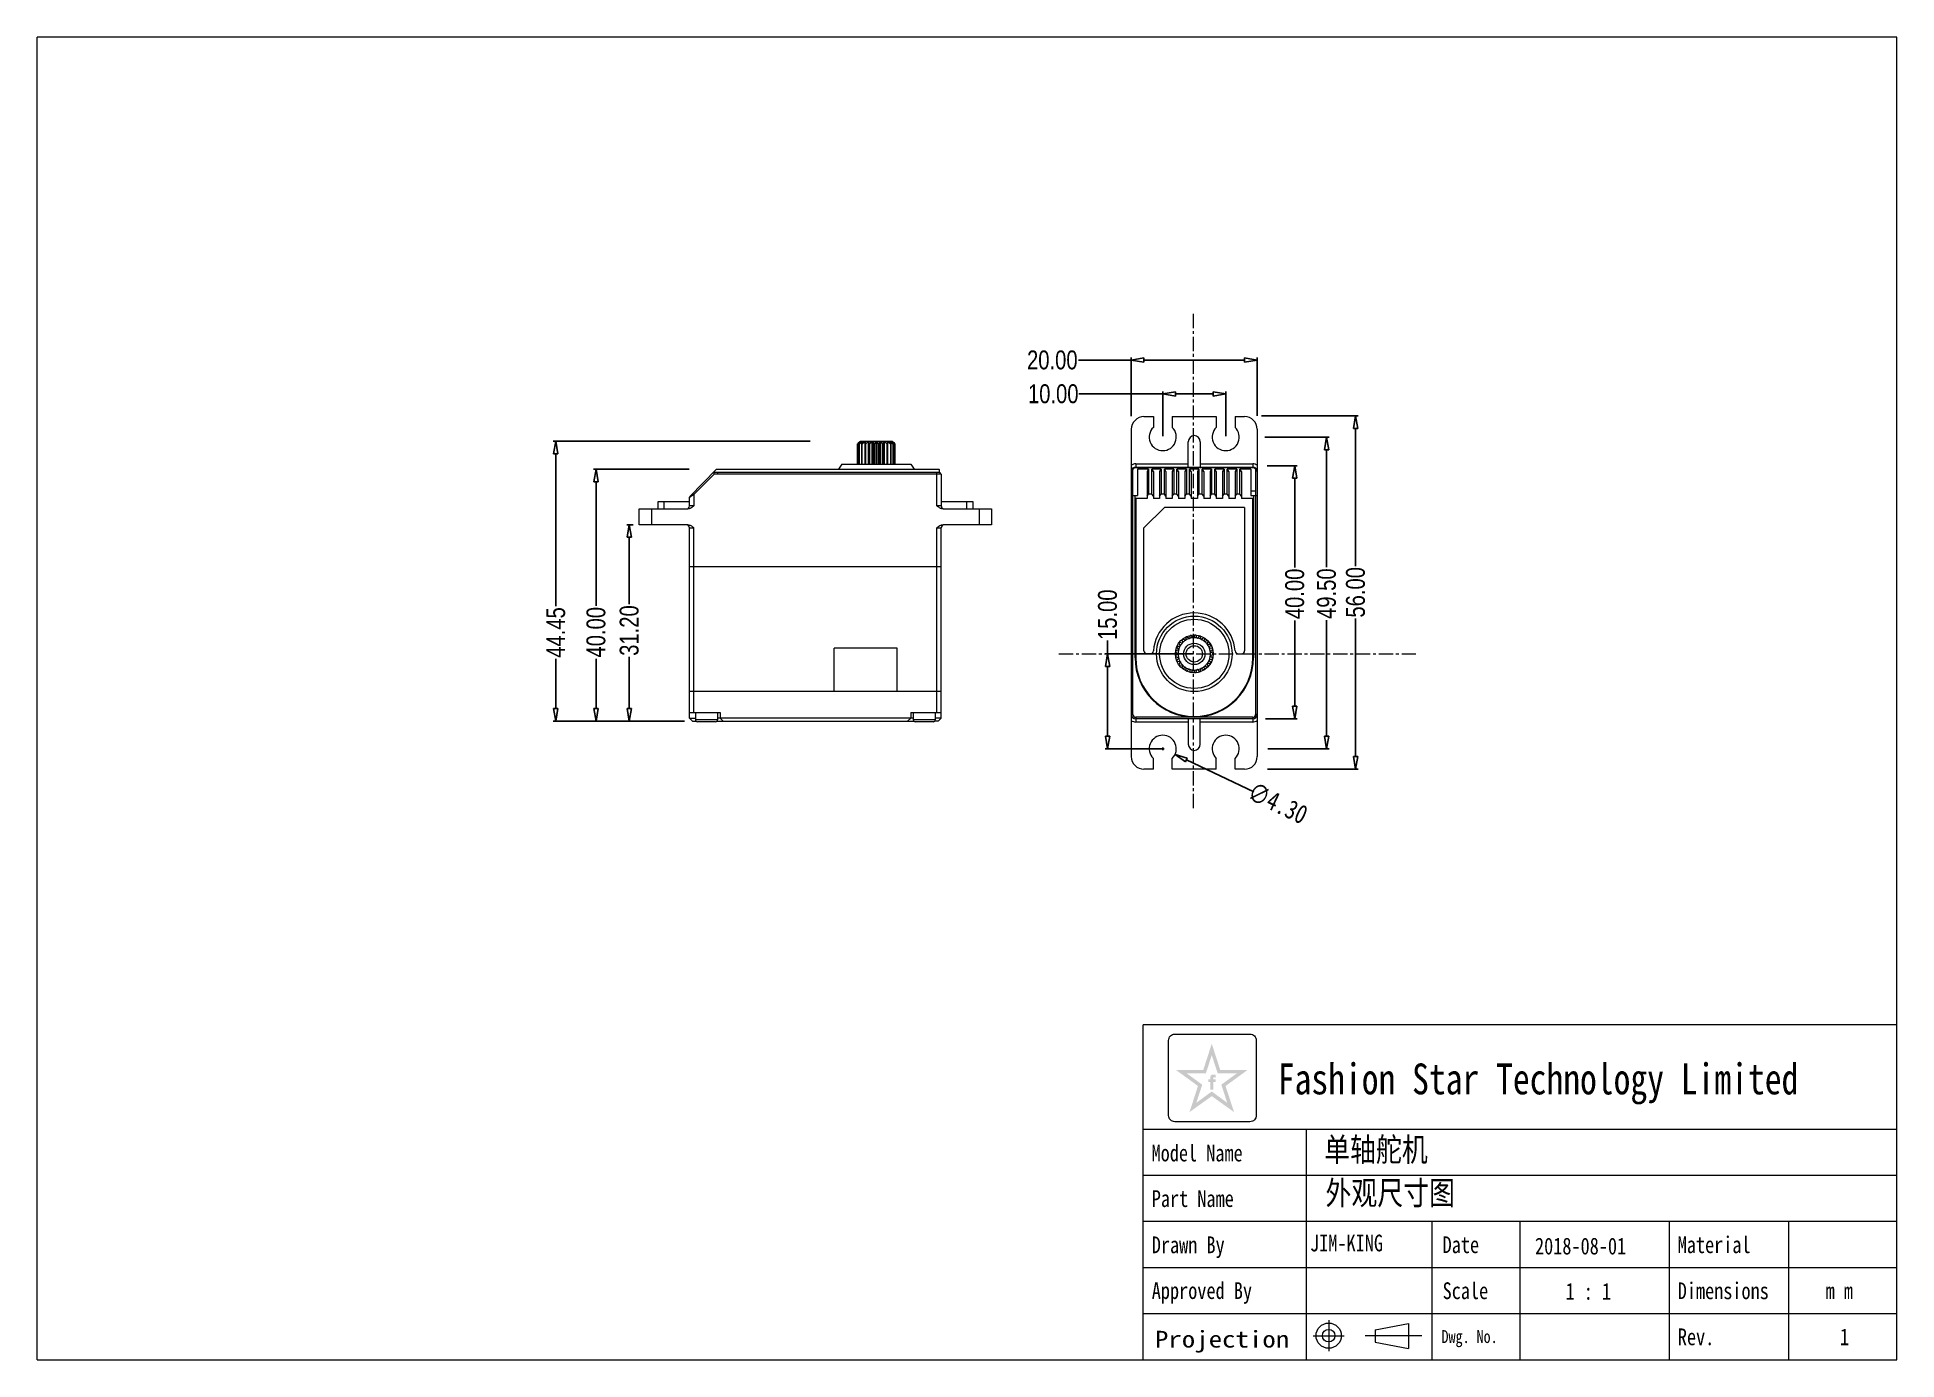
# Model space of a CAD drawing. Header units: inches. Extents: x -111 to 184, y 482 to 692.
import ezdxf
from ezdxf.enums import TextEntityAlignment as Align

# ---------------------------------------------------------------- set-up
doc = ezdxf.new("R2010")
doc.units = ezdxf.units.IN
doc.header["$LTSCALE"] = 1.21
doc.header["$MEASUREMENT"] = 0
doc.header["$PDMODE"] = 3
doc.header["$PDSIZE"] = 0.3125
doc.linetypes.add('CENTER', pattern=[0.6, 0.375, -0.075, 0.075, -0.075])
doc.layers.get('0').update_dxf_attribs({"linetype": 'CONTINUOUS'})
doc.layers.get('Defpoints').update_dxf_attribs({"linetype": 'CONTINUOUS'})
for name, color, linetype in [('02___PRT_ALL_AXES', 7, 'CONTINUOUS'), ('CK_LEVEL_1', 7, 'CONTINUOUS'), ('DIM', 211, 'CONTINUOUS'), ('TEXT', 200, 'CONTINUOUS')]:
    doc.layers.add(name, color=color, linetype=linetype)
doc.styles.get("Standard").update_dxf_attribs({"font": 'txt', "width": 0.8})
doc.dimstyles.get("Standard").update_dxf_attribs({"dimtxt": 0.15625, "dimasz": 0.1875, "dimexe": 0.18, "dimexo": 0.0625, "dimgap": 0.09, "dimtad": 0, "dimtih": 1, "dimtoh": 1, "dimzin": 4, "dimdsep": 46, "dimtxsty": 'Standard', "dimblk": 'CLOSED', "dimblk1": 'CLOSED', "dimblk2": 'CLOSED', "dimcen": 0.09, "dimadec": 0, "dimazin": 0, "dimtp": 0.01, "dimtm": 0.01, "dimtfac": 1, "dimtofl": 0, "dimtmove": 0, "dimatfit": 3, "dimldrblk": 'CLOSED', "dimfxl": 0, "dimtolj": 1, "dimtzin": 4, "dimarcsym": 0})

# ---------------------------------------------------------------- blocks, each defined once
blk = doc.blocks.new('_ClosedBlank')
at = {"color": 0, "linetype": 'ByBlock', "lineweight": -2}
for p, q in [((-1, 0.17), (0, 0)), ((-1, 0.17), (-1, -0.17)), ((0, 0), (-1, -0.17))]:
    blk.add_line(p, q, dxfattribs=at)
blk = doc.blocks.new('*D2')
at = {"color": 0, "lineweight": -2}
for p, q in [((84.31, 623.9), (89.1, 623.9)), ((88.7, 621.9), (88.7, 607.75)), ((88.7, 585.69), (88.7, 599.33)), ((84.04, 583.69), (89.1, 583.69))]:
    blk.add_line(p, q, dxfattribs=at)
at = {"layer": 'Defpoints', "color": 0}
for p in [(84.18, 623.9), (88.7, 623.9), (83.9, 583.69)]:
    blk.add_point(p, dxfattribs=at)
at = {"color": 0, "lineweight": -2, "xscale": 2, "yscale": 2, "zscale": 2}
for p, rotation in [((88.7, 623.9), 90), ((88.7, 583.69), 270)]:
    blk.add_blockref('_ClosedBlank', p, dxfattribs=dict(at, rotation=rotation))
at = {"color": 0, "lineweight": 0, "insert": (88.7, 603.54), "char_height": 3, "attachment_point": 5, "rotation": 90}
blk.add_mtext('\\A1;{\\fLiSu|b0|i0|c134|p49;40.00}', dxfattribs=at)
blk = doc.blocks.new('*D3')
at = {"color": 0, "lineweight": -2}
for p, q in [((62.74, 631.78), (62.74, 641.08)), ((82.74, 631.83), (82.74, 641.08)), ((62.74, 640.68), (54.37, 640.68)), ((80.74, 640.68), (64.74, 640.68))]:
    blk.add_line(p, q, dxfattribs=at)
at = {"layer": 'Defpoints', "color": 0}
for p in [(62.74, 640.68), (62.74, 631.64), (82.74, 631.69)]:
    blk.add_point(p, dxfattribs=at)
at = {"color": 0, "lineweight": -2, "xscale": 2, "yscale": 2, "zscale": 2, "rotation": 180}
blk.add_blockref('_ClosedBlank', (62.74, 640.68), dxfattribs=at)
at = {"color": 0, "lineweight": -2, "xscale": 2, "yscale": 2, "zscale": 2}
blk.add_blockref('_ClosedBlank', (82.74, 640.68), dxfattribs=at)
at = {"color": 0, "lineweight": 0, "insert": (50.19, 640.68), "char_height": 3, "attachment_point": 5}
blk.add_mtext('\\A1;{\\fLiSu|b0|i0|c134|p49;20.00}', dxfattribs=at)
blk = doc.blocks.new('*D4')
at = {"color": 0, "lineweight": -2}
for p, q in [((83.94, 628.44), (94.15, 628.44)), ((93.75, 626.44), (93.75, 607.79)), ((93.75, 580.94), (93.75, 599.37)), ((84.42, 578.94), (94.15, 578.94))]:
    blk.add_line(p, q, dxfattribs=at)
at = {"layer": 'Defpoints', "color": 0}
for p in [(83.81, 628.44), (84.28, 578.94), (93.75, 578.94)]:
    blk.add_point(p, dxfattribs=at)
at = {"color": 0, "lineweight": -2, "xscale": 2, "yscale": 2, "zscale": 2}
for p, rotation in [((93.75, 628.44), 90), ((93.75, 578.94), 270)]:
    blk.add_blockref('_ClosedBlank', p, dxfattribs=dict(at, rotation=rotation))
at = {"color": 0, "lineweight": 0, "insert": (93.75, 603.58), "char_height": 3, "attachment_point": 5, "rotation": 90}
blk.add_mtext('\\A1;{\\fLiSu|b0|i0|c134|p49;49.50}', dxfattribs=at)
blk = doc.blocks.new('*D5')
at = {"color": 0, "lineweight": -2}
for p, q in [((67.74, 635.31), (54.41, 635.31)), ((67.74, 628.58), (67.74, 635.71)), ((75.74, 635.31), (69.74, 635.31)), ((77.74, 628.58), (77.74, 635.71))]:
    blk.add_line(p, q, dxfattribs=at)
at = {"layer": 'Defpoints', "color": 0}
for p in [(77.74, 635.31), (67.74, 628.44), (77.74, 628.44)]:
    blk.add_point(p, dxfattribs=at)
at = {"color": 0, "lineweight": -2, "xscale": 2, "yscale": 2, "zscale": 2, "rotation": 180}
blk.add_blockref('_ClosedBlank', (67.74, 635.31), dxfattribs=at)
at = {"color": 0, "lineweight": -2, "xscale": 2, "yscale": 2, "zscale": 2}
blk.add_blockref('_ClosedBlank', (77.74, 635.31), dxfattribs=at)
at = {"color": 0, "lineweight": 0, "insert": (50.34, 635.31), "char_height": 3, "attachment_point": 5}
blk.add_mtext('\\A1;{\\fLiSu|b0|i0|c134|p49;10.00}', dxfattribs=at)
blk = doc.blocks.new('*D6')
at = {"color": 0, "lineweight": -2}
for p, q in [((-16.39, 614.53), (-17.41, 614.53)), ((-17.01, 612.53), (-17.01, 601.89)), ((-17.01, 585.33), (-17.01, 593.55)), ((-8.26, 583.33), (-17.41, 583.33))]:
    blk.add_line(p, q, dxfattribs=at)
at = {"layer": 'Defpoints', "color": 0}
for p in [(-17.01, 614.53), (-16.25, 614.53), (-8.12, 583.33)]:
    blk.add_point(p, dxfattribs=at)
at = {"color": 0, "lineweight": -2, "xscale": 2, "yscale": 2, "zscale": 2}
for p, rotation in [((-17.01, 614.53), 90), ((-17.01, 583.33), 270)]:
    blk.add_blockref('_ClosedBlank', p, dxfattribs=dict(at, rotation=rotation))
at = {"color": 0, "lineweight": 0, "insert": (-17.01, 597.72), "char_height": 3, "attachment_point": 5, "rotation": 90}
blk.add_mtext('\\A1;{\\fLiSu|b0|i0|c134|p49;31.20}', dxfattribs=at)
blk = doc.blocks.new('*D7')
at = {"color": 0, "lineweight": -2}
for p, q in [((-7.51, 623.33), (-22.68, 623.33)), ((-22.29, 621.33), (-22.29, 601.66)), ((-22.29, 585.33), (-22.29, 593.24)), ((-8.26, 583.33), (-22.68, 583.33))]:
    blk.add_line(p, q, dxfattribs=at)
at = {"layer": 'Defpoints', "color": 0}
for p in [(-22.29, 623.33), (-7.37, 623.33), (-8.12, 583.33)]:
    blk.add_point(p, dxfattribs=at)
at = {"color": 0, "lineweight": -2, "xscale": 2, "yscale": 2, "zscale": 2}
for p, rotation in [((-22.29, 623.33), 90), ((-22.29, 583.33), 270)]:
    blk.add_blockref('_ClosedBlank', p, dxfattribs=dict(at, rotation=rotation))
at = {"color": 0, "lineweight": 0, "insert": (-22.29, 597.45), "char_height": 3, "attachment_point": 5, "rotation": 90}
blk.add_mtext('\\A1;{\\fLiSu|b0|i0|c134|p49;40.00}', dxfattribs=at)
blk = doc.blocks.new('*D8')
at = {"color": 0, "lineweight": -2}
for p, q in [((83.41, 631.83), (98.76, 631.83)), ((98.36, 629.83), (98.36, 607.96)), ((98.36, 577.69), (98.36, 599.62)), ((84.37, 575.69), (98.76, 575.69))]:
    blk.add_line(p, q, dxfattribs=at)
at = {"layer": 'Defpoints', "color": 0}
for p in [(83.27, 631.83), (84.24, 575.69), (98.36, 575.69)]:
    blk.add_point(p, dxfattribs=at)
at = {"color": 0, "lineweight": -2, "xscale": 2, "yscale": 2, "zscale": 2}
for p, rotation in [((98.36, 631.83), 90), ((98.36, 575.69), 270)]:
    blk.add_blockref('_ClosedBlank', p, dxfattribs=dict(at, rotation=rotation))
at = {"color": 0, "lineweight": 0, "insert": (98.36, 603.79), "char_height": 3, "attachment_point": 5, "rotation": 90}
blk.add_mtext('\\A1;{\\fLiSu|b0|i0|c134|p49;56.00}', dxfattribs=at)
blk = doc.blocks.new('*D13')
at = {"color": 0, "lineweight": -2}
for p, q in [((67.74, 578.74), (67.74, 579.14)), ((67.54, 578.94), (67.94, 578.94)), ((82.18, 572.11), (71.49, 577.17))]:
    blk.add_line(p, q, dxfattribs=at)
at = {"layer": 'Defpoints', "color": 0}
for p in [(65.8, 579.86), (69.68, 578.02)]:
    blk.add_point(p, dxfattribs=at)
at = {"color": 0, "lineweight": -2, "xscale": 2, "yscale": 2, "zscale": 2, "rotation": 154.7057460578598}
blk.add_blockref('_ClosedBlank', (69.68, 578.02), dxfattribs=at)
at = {"color": 0, "lineweight": 0, "insert": (86.01, 570.3), "char_height": 3, "attachment_point": 5, "rotation": 334.7057}
blk.add_mtext('\\A1;{\\fSimSun|b0|i0|c134|p2;∅4.30}', dxfattribs=at)
blk = doc.blocks.new('*D19')
at = {"color": 0, "lineweight": -2}
for p, q in [((11.72, 627.78), (-29.08, 627.78)), ((-28.68, 625.78), (-28.68, 601.6)), ((-28.68, 585.33), (-28.68, 593.22)), ((-10.49, 583.33), (-29.08, 583.33))]:
    blk.add_line(p, q, dxfattribs=at)
at = {"layer": 'Defpoints', "color": 0}
for p in [(-28.68, 627.78), (11.86, 627.78), (-10.35, 583.33)]:
    blk.add_point(p, dxfattribs=at)
at = {"color": 0, "lineweight": -2, "xscale": 2, "yscale": 2, "zscale": 2}
for p, rotation in [((-28.68, 627.78), 90), ((-28.68, 583.33), 270)]:
    blk.add_blockref('_ClosedBlank', p, dxfattribs=dict(at, rotation=rotation))
at = {"color": 0, "lineweight": 0, "insert": (-28.68, 597.41), "char_height": 3, "attachment_point": 5, "rotation": 90}
blk.add_mtext('\\A1;{\\fLiSu|b0|i0|c134|p49;44.45}', dxfattribs=at)
blk = doc.blocks.new('*D20')
at = {"color": 0, "lineweight": -2}
for p, q in [((72.6, 594.02), (58.58, 594.02)), ((58.97, 594.02), (58.97, 596.15)), ((58.97, 580.94), (58.97, 592.02)), ((67.6, 578.94), (58.58, 578.94))]:
    blk.add_line(p, q, dxfattribs=at)
at = {"layer": 'Defpoints', "color": 0}
for p in [(58.97, 594.02), (72.74, 594.02), (67.74, 578.94)]:
    blk.add_point(p, dxfattribs=at)
at = {"color": 0, "lineweight": -2, "xscale": 2, "yscale": 2, "zscale": 2}
for p, rotation in [((58.97, 594.02), 90), ((58.97, 578.94), 270)]:
    blk.add_blockref('_ClosedBlank', p, dxfattribs=dict(at, rotation=rotation))
at = {"color": 0, "lineweight": 0, "insert": (58.97, 600.23), "char_height": 3, "attachment_point": 5, "rotation": 90}
blk.add_mtext('\\A1;{\\fLiSu|b0|i0|c134|p49;15.00}', dxfattribs=at)

msp = doc.modelspace()

# ---------------------------------------------------------------- hatches: boundary and pattern name
at = {"lineweight": 5}
h = msp.add_hatch(color=50, dxfattribs=at)
edge = h.paths.add_edge_path(flags=0)
edge.add_line((75.745, 526.017), (76.141, 526.017))
edge.add_line((76.141, 526.017), (76.141, 526.444))
edge.add_line((76.141, 526.444), (75.749, 526.444))
edge.add_line((75.749, 526.444), (75.749, 526.653))
edge.add_spline(control_points=[(75.749, 526.653), (75.749, 526.678), (75.748, 526.775), (75.937, 526.745), (76.056, 526.727), (76.123, 526.71), (76.151, 526.703)], knot_values=[0, 0, 0, 0, 1.4943482, 5.8188355, 8.4876202, 10.3632598, 10.3632598, 10.3632598, 10.3632598], degree=3, periodic=0)
edge.add_line((76.151, 526.703), (76.151, 527.14))
edge.add_spline(control_points=[(76.151, 527.14), (76.079, 527.157), (75.905, 527.199), (75.657, 527.22), (75.427, 527.116), (75.311, 526.971), (75.291, 526.861), (75.286, 526.83)], knot_values=[0, 0, 0, 0, 4.9341397, 11.9452686, 16.0265909, 21.3569295, 23.4510995, 23.4510995, 23.4510995, 23.4510995], degree=3, periodic=0)
edge.add_line((75.286, 526.83), (75.286, 526.444))
edge.add_line((75.286, 526.444), (74.999, 526.444))
edge.add_line((74.999, 526.444), (74.999, 526.017))
edge.add_line((74.999, 526.017), (75.289, 526.017))
edge.add_line((75.289, 526.017), (75.289, 524.824))
edge.add_line((75.289, 524.824), (75.745, 524.824))
edge.add_line((75.745, 524.824), (75.745, 526.017))
h.paths.add_polyline_path([(81.216, 527.937), (76.864, 527.937), (75.52, 532.089), (74.176, 527.937), (69.824, 527.937), (73.328, 525.382), (71.984, 521.241), (75.52, 523.773), (79.056, 521.241), (77.712, 525.382)])
h.paths.add_polyline_path([(77.038, 525.594), (77.973, 522.713), (75.52, 524.508), (73.067, 522.713), (74.002, 525.594), (71.541, 527.388), (74.582, 527.388), (75.52, 530.284), (76.458, 527.388), (79.499, 527.388)], flags=16)

# ---------------------------------------------------------------- linework, layer by layer
at = {"color": 1, "linetype": 'CENTER', "lineweight": 0, "ltscale": 5}
for p, q in [((72.602, 569.504), (72.602, 648.378)), ((51.24, 594.015), (108.365, 594.015))]:
    msp.add_line(p, q, dxfattribs=at)
at = {"color": 7, "lineweight": 0}
for p, q in [((62.74, 629.69), (62.74, 577.69)), ((64.74, 631.69), (66.24, 631.69)), ((66.24, 631.69), (66.24, 629.98)), ((69.24, 631.69), (69.24, 629.98)), ((69.24, 631.69), (76.24, 631.69)), ((76.24, 631.69), (76.24, 629.98)), ((79.24, 631.69), (79.24, 629.98)), ((79.24, 631.69), (80.74, 631.69)), ((82.74, 629.69), (82.74, 577.69)), ((19.263, 627.379), (19.281, 627.397)), ((19.263, 624.129), (19.263, 627.379)), ((19.281, 627.397), (19.328, 627.444)), ((19.651, 627.758), (19.299, 627.379)), ((19.299, 627.379), (19.299, 624.129)), ((19.299, 627.379), (19.333, 627.379)), ((19.328, 627.444), (19.454, 627.571)), ((19.333, 627.379), (19.715, 627.729)), ((19.333, 624.129), (19.333, 627.379)), ((19.454, 627.571), (19.457, 627.574)), ((19.457, 627.574), (19.581, 627.697)), ((19.79, 627.758), (19.507, 627.379)), ((19.507, 627.379), (19.507, 624.129)), ((19.507, 627.379), (19.585, 627.379)), ((19.581, 627.697), (19.643, 627.758)), ((19.585, 627.379), (20.008, 627.758)), ((19.585, 624.129), (19.585, 627.379)), ((19.643, 627.758), (19.657, 627.773)), ((19.643, 627.758), (19.643, 627.749)), ((19.658, 627.766), (19.651, 627.758)), ((19.657, 627.773), (19.664, 627.779)), ((19.671, 627.779), (19.658, 627.766)), ((19.671, 627.779), (20.084, 627.779)), ((19.715, 627.729), (19.747, 627.758)), ((19.747, 627.758), (19.772, 627.779)), ((19.747, 627.758), (19.747, 627.701)), ((19.794, 627.763), (19.79, 627.758)), ((19.796, 627.766), (19.794, 627.763)), ((19.804, 627.779), (19.796, 627.766)), ((20.08, 627.755), (19.886, 627.379)), ((19.886, 627.379), (19.886, 624.129)), ((19.886, 627.379), (20.003, 627.379)), ((20.003, 627.379), (20.408, 627.758)), ((20.003, 624.129), (20.003, 627.379)), ((20.008, 627.758), (20.034, 627.779)), ((20.008, 627.758), (20.008, 627.616)), ((20.082, 627.758), (20.08, 627.755)), ((20.09, 627.779), (20.082, 627.758)), ((20.09, 627.779), (24.799, 627.779)), ((20.408, 627.758), (20.435, 627.779)), ((20.408, 627.758), (20.408, 624.129)), ((20.509, 627.758), (20.413, 627.379)), ((20.413, 627.379), (20.413, 624.129)), ((20.413, 627.379), (20.561, 627.379)), ((20.51, 627.763), (20.509, 627.758)), ((20.511, 627.773), (20.51, 627.763)), ((20.511, 627.779), (20.511, 627.773)), ((20.561, 627.379), (20.923, 627.758)), ((20.561, 624.129), (20.561, 627.379)), ((20.923, 627.758), (20.948, 627.779)), ((20.923, 627.758), (20.923, 624.129)), ((21.04, 627.779), (21.045, 627.758)), ((21.045, 624.129), (21.045, 627.758)), ((21.045, 627.758), (21.054, 627.379)), ((21.054, 627.379), (21.054, 624.129)), ((21.054, 627.379), (21.224, 627.379)), ((21.224, 627.379), (21.521, 627.758)), ((21.224, 624.129), (21.224, 627.379)), ((21.521, 627.758), (21.542, 627.779)), ((21.521, 627.758), (21.521, 624.129)), ((21.643, 627.779), (21.655, 627.758)), ((21.655, 624.129), (21.655, 627.758)), ((21.655, 627.758), (21.769, 627.379)), ((21.769, 627.379), (21.769, 624.129)), ((21.769, 627.379), (21.951, 627.379)), ((21.951, 627.379), (22.163, 627.758)), ((21.951, 624.129), (21.951, 627.379)), ((22.163, 627.758), (22.179, 627.779)), ((22.163, 627.758), (22.163, 624.129)), ((22.284, 627.779), (22.301, 627.758)), ((22.301, 624.129), (22.301, 627.758)), ((22.301, 627.758), (22.513, 627.379)), ((22.513, 627.379), (22.513, 624.129)), ((22.513, 627.379), (22.695, 627.379)), ((22.695, 627.379), (22.809, 627.758)), ((22.695, 624.129), (22.695, 627.379)), ((22.809, 627.758), (22.82, 627.779)), ((22.809, 627.758), (22.809, 624.129)), ((22.921, 627.779), (22.943, 627.758)), ((22.943, 624.129), (22.943, 627.758)), ((22.943, 627.758), (23.239, 627.379)), ((23.239, 627.379), (23.239, 624.129)), ((23.239, 627.379), (23.41, 627.379)), ((23.41, 627.379), (23.419, 627.758)), ((23.41, 624.129), (23.41, 627.379)), ((23.419, 627.758), (23.424, 627.779)), ((23.419, 627.758), (23.419, 624.129)), ((23.515, 627.779), (23.54, 627.758)), ((23.54, 624.129), (23.54, 627.758)), ((23.54, 627.758), (23.902, 627.379)), ((23.902, 627.379), (23.902, 624.129)), ((23.902, 627.379), (24.051, 627.379)), ((23.952, 627.773), (23.953, 627.779)), ((23.954, 627.758), (23.952, 627.773)), ((24.051, 627.379), (23.954, 627.758)), ((24.029, 627.779), (24.055, 627.758)), ((24.051, 624.129), (24.051, 627.379)), ((24.055, 624.129), (24.055, 627.758)), ((24.055, 627.758), (24.461, 627.379)), ((24.381, 627.758), (24.373, 627.779)), ((24.383, 627.755), (24.381, 627.758)), ((24.578, 627.379), (24.383, 627.755)), ((24.429, 627.779), (24.456, 627.758)), ((24.456, 627.616), (24.456, 627.758)), ((24.456, 627.758), (24.879, 627.379)), ((24.461, 627.379), (24.461, 624.129)), ((24.461, 627.379), (24.578, 627.379)), ((24.578, 624.129), (24.578, 627.379)), ((24.663, 627.773), (24.659, 627.779)), ((24.674, 627.758), (24.663, 627.773)), ((24.957, 627.379), (24.674, 627.758)), ((24.692, 627.779), (24.7, 627.773)), ((24.7, 627.773), (24.708, 627.766)), ((24.708, 627.766), (24.716, 627.758)), ((24.716, 627.701), (24.716, 627.758)), ((24.716, 627.758), (24.748, 627.729)), ((24.748, 627.729), (25.131, 627.379)), ((24.796, 627.776), (24.793, 627.779)), ((24.812, 627.758), (24.796, 627.776)), ((24.799, 627.779), (24.813, 627.766)), ((25.165, 627.379), (24.812, 627.758)), ((24.813, 627.766), (24.817, 627.762)), ((24.817, 627.762), (24.821, 627.758)), ((24.821, 627.749), (24.821, 627.758)), ((24.821, 627.758), (24.883, 627.697)), ((24.879, 627.379), (24.879, 624.129)), ((24.879, 627.379), (24.957, 627.379)), ((24.883, 627.697), (25.009, 627.571)), ((24.957, 624.129), (24.957, 627.379)), ((25.009, 627.571), (25.136, 627.444)), ((25.131, 627.379), (25.131, 624.129)), ((25.131, 627.379), (25.165, 627.379)), ((25.136, 627.444), (25.183, 627.397)), ((25.165, 624.129), (25.165, 627.379)), ((25.183, 627.397), (25.2, 627.379)), ((25.2, 627.379), (25.2, 624.129)), ((71.79, 623.69), (71.79, 627.69)), ((73.69, 627.69), (73.69, 623.69)), ((-7.372, 619.016), (-3.143, 623.329)), ((-3.143, 623.329), (32.171, 623.329)), ((16.732, 624.129), (16.232, 623.329)), ((16.732, 624.129), (27.732, 624.129)), ((27.732, 624.129), (28.232, 623.329)), ((63.44, 624.19), (63.44, 623.619)), ((63.44, 624.19), (71.79, 624.19)), ((63.44, 623.69), (82.04, 623.69)), ((63.44, 623.619), (82.04, 623.619)), ((63.74, 623.347), (63.74, 619.18)), ((65.49, 623.347), (63.74, 623.347)), ((65.49, 623.347), (65.24, 622.994)), ((65.49, 623.347), (65.49, 619.39)), ((65.99, 619.39), (65.99, 623.347)), ((66.24, 622.994), (65.99, 623.347)), ((67.49, 623.347), (65.99, 623.347)), ((67.49, 623.347), (67.24, 622.994)), ((67.49, 623.347), (67.49, 619.39)), ((67.99, 619.39), (67.99, 623.347)), ((68.24, 622.994), (67.99, 623.347)), ((69.49, 623.347), (67.99, 623.347)), ((69.49, 623.347), (69.24, 622.994)), ((69.49, 623.347), (69.49, 619.39)), ((69.99, 619.39), (69.99, 623.347)), ((70.24, 622.994), (69.99, 623.347)), ((71.49, 623.347), (69.99, 623.347)), ((71.49, 623.347), (71.24, 622.994)), ((71.49, 623.347), (71.49, 619.39)), ((71.99, 619.39), (71.99, 623.347)), ((72.24, 622.994), (71.99, 623.347)), ((73.49, 623.347), (71.99, 623.347)), ((73.49, 623.347), (73.24, 622.994)), ((73.49, 623.347), (73.49, 619.39)), ((73.69, 624.19), (82.04, 624.19)), ((73.99, 619.39), (73.99, 623.347)), ((74.24, 622.994), (73.99, 623.347)), ((75.49, 623.347), (73.99, 623.347)), ((75.49, 623.347), (75.24, 622.994)), ((75.49, 623.347), (75.49, 619.39)), ((75.99, 619.39), (75.99, 623.347)), ((76.24, 622.994), (75.99, 623.347)), ((77.49, 623.347), (75.99, 623.347)), ((77.49, 623.347), (77.24, 622.994)), ((77.49, 623.347), (77.49, 619.39)), ((77.99, 619.39), (77.99, 623.347)), ((78.24, 622.994), (77.99, 623.347)), ((79.49, 623.347), (77.99, 623.347)), ((79.49, 623.347), (79.24, 622.994)), ((79.49, 623.347), (79.49, 619.39)), ((79.99, 619.39), (79.99, 623.347)), ((80.24, 622.994), (79.99, 623.347)), ((81.74, 623.347), (79.99, 623.347)), ((81.74, 623.347), (81.74, 619.18)), ((82.04, 624.19), (82.04, 623.619)), ((-3.534, 622.573), (-6.743, 619.3)), ((-2.933, 622.829), (-3.64, 622.822)), ((-3.64, 622.822), (-3.534, 622.573)), ((-2.932, 622.579), (-3.534, 622.573)), ((-2.931, 622.579), (-2.933, 622.829)), ((32.307, 622.829), (-2.933, 622.829)), ((32.557, 622.579), (-2.932, 622.579)), ((31.857, 617.529), (31.857, 622.829)), ((32.272, 622.829), (32.272, 623.229)), ((32.557, 622.579), (32.307, 622.829)), ((32.557, 622.579), (32.557, 617.529)), ((62.99, 584.39), (62.99, 623.169)), ((65.24, 622.994), (65.24, 618.69)), ((66.24, 622.994), (66.24, 618.69)), ((67.24, 622.994), (67.24, 618.69)), ((68.24, 622.994), (68.24, 618.69)), ((69.24, 622.994), (69.24, 618.69)), ((70.24, 622.994), (70.24, 618.69)), ((71.24, 622.994), (71.24, 618.69)), ((72.24, 622.994), (72.24, 618.69)), ((73.24, 622.994), (73.24, 618.69)), ((74.24, 622.994), (74.24, 618.69)), ((75.24, 622.994), (75.24, 618.69)), ((76.24, 622.994), (76.24, 618.69)), ((77.24, 622.994), (77.24, 618.69)), ((78.24, 622.994), (78.24, 618.69)), ((79.24, 622.994), (79.24, 618.69)), ((80.24, 622.994), (80.24, 618.69)), ((82.49, 623.169), (82.49, 584.39)), ((-12.442, 617.029), (-12.442, 618.229)), ((-12.442, 618.229), (-7.443, 618.229)), ((-11.443, 617.029), (-11.443, 618.229)), ((-7.443, 618.841), (-7.372, 619.016)), ((-7.443, 617.529), (-7.443, 618.841)), ((-6.743, 617.529), (-7.443, 617.529)), ((-6.743, 619.3), (-7.264, 618.959)), ((-6.743, 619.3), (-6.922, 619.475)), ((-6.743, 619.3), (-6.743, 617.529)), ((32.557, 617.529), (31.857, 617.529)), ((32.557, 618.229), (37.556, 618.229)), ((36.557, 618.229), (36.557, 617.029)), ((37.556, 618.229), (37.556, 617.029)), ((62.74, 619.178), (62.99, 619.18)), ((62.99, 619.18), (63.74, 619.18)), ((63.34, 593.375), (63.34, 619.18)), ((63.44, 618.69), (63.44, 593.375)), ((65.24, 618.69), (63.44, 618.69)), ((65.24, 619.04), (65.49, 619.39)), ((65.99, 619.39), (65.49, 619.39)), ((66.24, 619.04), (65.99, 619.39)), ((67.24, 618.69), (66.24, 618.69)), ((67.24, 619.04), (67.49, 619.39)), ((67.99, 619.39), (67.49, 619.39)), ((68.24, 619.04), (67.99, 619.39)), ((69.24, 618.69), (68.24, 618.69)), ((69.24, 619.04), (69.49, 619.39)), ((69.99, 619.39), (69.49, 619.39)), ((70.24, 619.04), (69.99, 619.39)), ((71.24, 618.69), (70.24, 618.69)), ((71.24, 619.04), (71.49, 619.39)), ((71.99, 619.39), (71.49, 619.39)), ((72.24, 619.04), (71.99, 619.39)), ((73.24, 618.69), (72.24, 618.69)), ((73.24, 619.04), (73.49, 619.39)), ((73.99, 619.39), (73.49, 619.39)), ((74.24, 619.04), (73.99, 619.39)), ((75.24, 618.69), (74.24, 618.69)), ((75.24, 619.04), (75.49, 619.39)), ((75.99, 619.39), (75.49, 619.39)), ((76.24, 619.04), (75.99, 619.39)), ((77.24, 618.69), (76.24, 618.69)), ((77.24, 619.04), (77.49, 619.39)), ((77.99, 619.39), (77.49, 619.39)), ((78.24, 619.04), (77.99, 619.39)), ((79.24, 618.69), (78.24, 618.69)), ((79.24, 619.04), (79.49, 619.39)), ((79.99, 619.39), (79.49, 619.39)), ((80.24, 619.04), (79.99, 619.39)), ((82.04, 618.69), (80.24, 618.69)), ((81.74, 619.887), (82.49, 619.887)), ((81.74, 619.18), (82.74, 619.18)), ((82.04, 593.375), (82.04, 618.69)), ((82.14, 619.18), (82.14, 593.375)), ((-15.443, 614.529), (-15.443, 617.029)), ((-15.443, 617.029), (-7.718, 617.029)), ((-7.718, 614.529), (-15.443, 614.529)), ((-13.443, 614.529), (-13.443, 617.029)), ((32.831, 617.029), (40.557, 617.029)), ((40.557, 614.529), (32.831, 614.529)), ((38.557, 617.029), (38.557, 614.529)), ((40.557, 617.029), (40.557, 614.529)), ((64.74, 614.039), (67.987, 617.286)), ((80.74, 617.286), (67.987, 617.286)), ((80.74, 617.286), (80.74, 594.515)), ((-7.443, 583.829), (-7.443, 614.029)), ((-7.443, 614.029), (-6.743, 614.029)), ((-6.743, 584.729), (-6.743, 614.029)), ((31.857, 614.029), (32.557, 614.029)), ((31.857, 584.729), (31.857, 614.029)), ((32.557, 583.829), (32.557, 614.029)), ((64.74, 594.515), (64.74, 614.039)), ((32.557, 607.829), (-7.443, 607.829)), ((71.874, 596.457), (71.559, 596.74)), ((72.093, 596.914), (72.005, 596.5)), ((72.508, 596.596), (72.274, 596.948)), ((72.835, 596.984), (72.646, 596.604)), ((73.157, 596.572), (73.018, 596.972)), ((73.57, 596.867), (73.293, 596.546)), ((73.78, 596.388), (73.745, 596.81)), ((25.557, 594.929), (15.557, 594.929)), ((15.557, 593.629), (15.557, 594.929)), ((25.557, 593.629), (25.557, 594.929)), ((65.24, 594.015), (65.758, 594.015)), ((69.783, 594.296), (70.15, 594.084)), ((70.15, 593.946), (69.783, 593.734)), ((70.214, 594.592), (69.806, 594.478)), ((69.946, 595.023), (70.249, 594.726)), ((70.437, 595.202), (70.014, 595.193)), ((70.284, 595.686), (70.504, 595.324)), ((70.804, 595.738), (70.392, 595.834)), ((70.777, 596.244), (70.899, 595.839)), ((71.294, 596.165), (70.918, 596.361)), ((71.393, 596.662), (71.411, 596.239)), ((74.253, 596.571), (73.905, 596.329)), ((74.337, 596.055), (74.408, 596.472)), ((74.841, 596.114), (74.444, 595.967)), ((74.795, 595.594), (74.967, 595.98)), ((75.297, 595.526), (74.876, 595.482)), ((75.123, 595.033), (75.386, 595.365)), ((75.592, 594.842), (75.174, 594.904)), ((75.301, 594.409), (75.638, 594.665)), ((75.709, 594.107), (75.318, 594.271)), ((75.318, 593.759), (75.709, 593.923)), ((79.722, 594.015), (80.24, 594.015)), ((15.557, 588.029), (15.557, 593.629)), ((25.557, 588.029), (25.557, 593.629)), ((63.34, 593.375), (63.44, 593.375)), ((69.806, 593.552), (70.214, 593.438)), ((70.249, 593.304), (69.946, 593.008)), ((70.014, 592.837), (70.437, 592.828)), ((70.504, 592.707), (70.284, 592.345)), ((70.392, 592.196), (70.804, 592.293)), ((70.899, 592.192), (70.777, 591.786)), ((70.918, 591.669), (71.294, 591.866)), ((71.411, 591.791), (71.393, 591.368)), ((71.559, 591.29), (71.874, 591.573)), ((72.005, 591.531), (72.093, 591.116)), ((72.274, 591.082), (72.508, 591.435)), ((72.646, 591.426), (72.835, 591.047)), ((73.018, 591.058), (73.157, 591.458)), ((73.293, 591.484), (73.57, 591.164)), ((73.745, 591.22), (73.78, 591.642)), ((73.905, 591.701), (74.253, 591.46)), ((74.408, 591.558), (74.337, 591.975)), ((74.444, 592.064), (74.841, 591.916)), ((74.967, 592.05), (74.795, 592.437)), ((74.876, 592.549), (75.297, 592.505)), ((75.386, 592.666), (75.123, 592.997)), ((75.174, 593.126), (75.592, 593.188)), ((75.638, 593.366), (75.301, 593.622)), ((82.14, 593.375), (82.04, 593.375)), ((32.557, 588.029), (-7.443, 588.029)), ((-7.443, 584.729), (-2.593, 584.729)), ((-6.943, 583.329), (-7.443, 583.829)), ((-7.443, 583.829), (-6.493, 583.829)), ((-6.943, 583.329), (-6.412, 583.329)), ((-2.993, 583.529), (-6.493, 583.529)), ((-3.293, 583.229), (-6.193, 583.229)), ((-3.074, 583.329), (28.188, 583.329)), ((28.107, 583.829), (-2.993, 583.829)), ((-2.593, 584.729), (-2.593, 583.829)), ((-2.593, 583.829), (-2.093, 583.329)), ((27.207, 583.329), (27.707, 583.829)), ((27.707, 584.729), (32.557, 584.729)), ((27.707, 584.729), (27.707, 583.829)), ((31.607, 583.529), (28.107, 583.529)), ((31.307, 583.229), (28.407, 583.229)), ((32.057, 583.329), (31.526, 583.329)), ((32.557, 583.829), (31.607, 583.829)), ((32.557, 583.829), (32.057, 583.329)), ((62.74, 584.39), (62.99, 584.39)), ((82.04, 583.94), (63.44, 583.94)), ((63.44, 583.94), (63.44, 583.19)), ((82.04, 583.69), (63.44, 583.69)), ((71.79, 583.19), (63.44, 583.19)), ((71.79, 583.69), (71.79, 579.69)), ((73.69, 579.69), (73.69, 583.69)), ((82.04, 583.19), (73.69, 583.19)), ((82.04, 583.94), (82.04, 583.19)), ((82.74, 584.39), (82.49, 584.39)), ((66.24, 575.69), (66.24, 577.4)), ((69.24, 575.69), (69.24, 577.4)), ((76.24, 575.69), (76.24, 577.4)), ((79.24, 575.69), (79.24, 577.4)), ((66.24, 575.69), (64.74, 575.69)), ((76.24, 575.69), (69.24, 575.69)), ((80.74, 575.69), (79.24, 575.69))]:
    msp.add_line(p, q, dxfattribs=at)
for radius in [6, 5.5, 3, 1.7, 1.3]:
    msp.add_circle((72.74, 594.015), radius, dxfattribs=at)
for centre, radius, start, end in [((64.74, 629.69), 2, 90, 180), ((67.74, 628.44), 2.15, 134.24072, 45.75928), ((77.74, 628.44), 2.15, 134.24072, 45.75928), ((80.74, 629.69), 2, 0, 90), ((72.79, 627.69), 1, 92.86606, 180), ((72.69, 627.69), 1, 0, 87.13394), ((32.172, 623.229), 0.1, 0, 90), ((63.44, 622.99), 1.2, 90, 125.68533), ((63.44, 622.99), 0.7, 90, 180), ((82.04, 622.99), 1.2, 54.31467, 90), ((82.04, 622.99), 0.7, 0, 90), ((-7.943, 617.529), 0.5, 270, 0), ((33.057, 617.529), 0.5, 180, 252), ((-7.943, 614.029), 0.5, 0, 72), ((33.057, 614.029), 0.5, 108, 180), ((72.74, 594.015), 6.5, 4.09605, 175.90395), ((72.74, 594.015), 2.97, 113.42872, 116.97128), ((72.74, 594.015), 2.97, 99.02872, 102.57128), ((72.74, 594.015), 2.97, 84.62872, 88.17128), ((72.74, 594.015), 2.97, 70.22872, 73.77128), ((65.24, 594.515), 0.5, 180, 270), ((65.758, 594.515), 0.5, 270, 355.90395), ((72.74, 594.015), 2.97, 171.02872, 174.57128), ((72.74, 594.015), 2.97, 156.62872, 160.17128), ((70.11, 594.015), 0.08, 300, 60), ((72.74, 594.015), 2.57, 166.76618, 178.83382), ((72.74, 594.015), 2.57, 181.16618, 193.23382), ((70.193, 594.669), 0.08, 285.6, 45.6), ((72.74, 594.015), 2.57, 152.36618, 164.43382), ((72.74, 594.015), 2.97, 142.22872, 145.77128), ((70.435, 595.282), 0.08, 271.2, 31.2), ((72.74, 594.015), 2.57, 137.96618, 150.0417), ((72.74, 594.015), 2.97, 127.82872, 131.37128), ((70.823, 595.816), 0.08, 256.8, 16.8), ((72.74, 594.015), 2.57, 123.56618, 135.63382), ((71.331, 596.236), 0.08, 242.4, 2.4), ((72.74, 594.015), 2.57, 109.16618, 121.23382), ((71.927, 596.516), 0.08, 228, 348), ((72.74, 594.015), 2.57, 94.76618, 106.83382), ((72.575, 596.64), 0.08, 213.6, 333.6), ((72.74, 594.015), 2.57, 80.36783, 92.43382), ((73.233, 596.599), 0.08, 199.2, 319.2), ((72.74, 594.015), 2.57, 65.96618, 78.03382), ((73.86, 596.395), 0.08, 184.8, 304.8), ((72.74, 594.015), 2.57, 51.56618, 63.63382), ((72.74, 594.015), 2.97, 55.82872, 59.37128), ((74.416, 596.042), 0.08, 170.4, 290.4), ((72.74, 594.015), 2.57, 37.16618, 49.21484), ((74.868, 595.561), 0.08, 156, 276), ((72.74, 594.015), 2.97, 41.42872, 44.97128), ((72.74, 594.015), 2.57, 22.76618, 34.83382), ((75.185, 594.983), 0.08, 141.6, 261.6), ((72.74, 594.015), 2.57, 8.36618, 20.43382), ((75.349, 594.345), 0.08, 127.2, 247.2), ((75.349, 593.686), 0.08, 112.8, 232.8), ((72.74, 594.015), 2.57, 353.96618, 6.03382), ((72.74, 594.015), 2.97, 27.02872, 30.57128), ((72.74, 594.015), 2.97, 12.62872, 16.17128), ((72.74, 594.015), 2.97, 358.22872, 1.77128), ((79.722, 594.515), 0.5, 184.09605, 270), ((80.24, 594.515), 0.5, 270, 0), ((72.74, 593.375), 9.4, 180, 0), ((72.74, 593.375), 9.3, 180, 0), ((72.74, 594.015), 2.97, 185.42872, 188.97128), ((72.74, 594.015), 2.97, 199.82872, 203.37128), ((70.193, 593.361), 0.08, 314.4, 74.4), ((72.74, 594.015), 2.57, 195.56618, 207.63382), ((72.74, 594.015), 2.97, 214.22872, 217.77128), ((70.435, 592.748), 0.08, 328.8, 88.8), ((72.74, 594.015), 2.57, 209.9583, 222.03382), ((72.74, 594.015), 2.97, 228.62872, 232.17128), ((70.823, 592.215), 0.08, 343.2, 103.2), ((72.74, 594.015), 2.57, 224.36618, 236.43382), ((71.331, 591.795), 0.08, 357.6, 117.6), ((72.74, 594.015), 2.97, 243.02872, 246.57128), ((72.74, 594.015), 2.57, 238.76618, 250.83382), ((71.927, 591.514), 0.08, 12, 132), ((72.74, 594.015), 2.57, 253.16618, 265.23382), ((72.74, 594.015), 2.97, 257.42872, 260.97128), ((72.575, 591.39), 0.08, 26.4, 146.4), ((72.74, 594.015), 2.57, 267.56618, 279.63217), ((72.74, 594.015), 2.97, 271.82872, 275.37128), ((73.233, 591.432), 0.08, 40.8, 160.8), ((72.74, 594.015), 2.57, 281.96618, 294.03382), ((72.74, 594.015), 2.97, 286.22872, 289.77128), ((73.86, 591.635), 0.08, 55.2, 175.2), ((72.74, 594.015), 2.57, 296.36618, 308.43382), ((72.74, 594.015), 2.97, 300.62872, 304.17128), ((74.416, 591.989), 0.08, 69.6, 189.6), ((72.74, 594.015), 2.57, 310.78516, 322.83382), ((74.868, 592.469), 0.08, 84, 204), ((72.74, 594.015), 2.97, 315.02872, 318.57128), ((72.74, 594.015), 2.57, 325.16618, 337.23382), ((75.185, 593.047), 0.08, 98.4, 218.4), ((72.74, 594.015), 2.57, 339.56618, 351.63382), ((72.74, 594.015), 2.97, 329.42872, 332.97128), ((72.74, 594.015), 2.97, 343.82872, 347.37128), ((-6.193, 583.529), 0.3, 180, 270), ((-3.293, 583.529), 0.3, 270, 0), ((28.407, 583.529), 0.3, 180, 270), ((31.307, 583.529), 0.3, 270, 0), ((63.44, 584.39), 0.7, 180, 270), ((63.44, 584.39), 1.2, 234.31467, 270), ((63.44, 584.39), 0.45, 180, 270), ((82.04, 584.39), 0.45, 270, 0), ((82.04, 584.39), 0.7, 270, 0), ((82.04, 584.39), 1.2, 270, 305.68533), ((67.74, 578.94), 2.15, 314.24072, 225.75928), ((72.79, 579.69), 1, 180, 267.13394), ((72.69, 579.69), 1, 272.86606, 0), ((77.74, 578.94), 2.15, 314.24072, 225.75928), ((64.74, 577.69), 2, 180, 270), ((80.74, 577.69), 2, 270, 0)]:
    msp.add_arc(centre, radius, start, end, dxfattribs=at)
for points, start_tangent, end_tangent in [([(62.99, 623.169), (63.008, 623.295), (63.06, 623.41), (63.139, 623.504), (63.235, 623.569), (63.337, 623.607), (63.44, 623.619)], (0.0005555, 0.9999998), (0.9999984, -0.001807)), ([(82.04, 623.619), (82.143, 623.607), (82.245, 623.569), (82.341, 623.503), (82.42, 623.41), (82.472, 623.295), (82.49, 623.169)], (0.9999974, 0.0022897), (0.0000909, -1)), ([(-6.743, 617.529), (-6.845, 617.443), (-6.95, 617.358), (-7.059, 617.278), (-7.171, 617.204), (-7.287, 617.14), (-7.411, 617.086), (-7.552, 617.046), (-7.718, 617.029)], (-0.7637626, -0.6454972), (-1, 0)), ([(-7.264, 618.959), (-7.366, 618.891), (-7.424, 618.854), (-7.443, 618.841)], (-0.8522758, -0.5230927), (0, -1)), ([(32.831, 617.029), (32.647, 617.05), (32.452, 617.115), (32.254, 617.222), (32.057, 617.364), (31.857, 617.529)], (-1, 0), (-0.7637626, 0.6454972)), ([(-7.718, 614.529), (-7.534, 614.508), (-7.339, 614.442), (-7.141, 614.336), (-6.943, 614.194), (-6.743, 614.029)], (1, 0), (0.7637626, -0.6454972)), ([(31.857, 614.029), (31.959, 614.115), (32.064, 614.2), (32.173, 614.281), (32.285, 614.355), (32.402, 614.419), (32.526, 614.472), (32.667, 614.512), (32.831, 614.529)], (0.7637626, 0.6454972), (1, 0))]:
    msp.add_spline(points, degree=3, dxfattribs=dict(at, start_tangent=start_tangent, end_tangent=end_tangent))
at = {"layer": '02___PRT_ALL_AXES', "color": 7, "lineweight": 0}
for p, q in [((-6.493, 584.729), (-6.493, 583.529)), ((-2.993, 584.729), (-2.993, 583.529)), ((28.107, 584.729), (28.107, 583.529)), ((31.607, 584.729), (31.607, 583.529))]:
    msp.add_line(p, q, dxfattribs=at)
at = {"layer": 'CK_LEVEL_1', "color": 3, "linetype": 'Continuous', "lineweight": 5}
for p, q in [((64.641, 481.896), (64.641, 535.093)), ((184.335, 535.093), (64.641, 535.093)), ((184.335, 518.469), (64.641, 518.469)), ((90.575, 481.896), (90.575, 518.469)), ((184.335, 511.154), (64.641, 511.154)), ((184.335, 503.84), (64.641, 503.84)), ((110.524, 481.896), (110.524, 503.84)), ((124.488, 481.896), (124.488, 503.84)), ((148.205, 481.896), (148.205, 503.84)), ((167.186, 481.896), (167.186, 503.84)), ((184.335, 496.525), (64.641, 496.525)), ((184.335, 489.21), (64.641, 489.21))]:
    msp.add_line(p, q, dxfattribs=at)
at = {"layer": 'DIM', "lineweight": 5}
msp.add_line((108.899, 485.68), (99.868, 485.68), dxfattribs=at)
msp.add_lwpolyline([(69.662, 533.62), (81.592, 533.62, -0.4142136), (82.592, 532.62), (82.592, 520.7, -0.4142136), (81.592, 519.7), (69.662, 519.7, -0.4142136), (68.662, 520.7), (68.662, 532.62, -0.4142136)], format="xyb", close=True, dxfattribs=at)
at = {"layer": 'TEXT', "color": 3, "linetype": 'Continuous', "lineweight": 5}
for p, q in [((-111.058, 481.896), (-111.058, 691.957)), ((184.335, 691.957), (-111.058, 691.957)), ((184.335, 542.392), (184.335, 691.957)), ((184.335, 481.896), (184.335, 542.392)), ((94.093, 488.202), (94.093, 483.256)), ((101.464, 486.665), (106.788, 487.687)), ((106.788, 487.687), (106.788, 483.673)), ((91.62, 485.729), (96.566, 485.729)), ((101.464, 486.665), (101.464, 484.695)), ((101.464, 484.695), (106.788, 483.673)), ((-111.058, 481.896), (184.335, 481.896))]:
    msp.add_line(p, q, dxfattribs=at)
for radius in [2.007, 0.985]:
    msp.add_circle((94.093, 485.729), radius, dxfattribs=at)

# ---------------------------------------------------------------- texts
at = {"layer": 'CK_LEVEL_1', "color": 221, "linetype": 'Continuous', "lineweight": 5, "width": 0.8}
for s, height, p in [('Model Name', 2.6599, (65.955, 513.408)), ('Part Name', 2.6599, (65.989, 506.171)), ('Drawn By', 2.6599, (65.989, 498.828)), ('Date', 2.6599, (112.19, 498.847)), ('2018-08-01', 2.6599, (126.866, 498.633)), ('Material', 2.6599, (149.532, 498.847)), ('Approved By', 2.65987, (65.989, 491.555)), ('Scale', 2.6599, (112.19, 491.537)), ('1 : 1', 2.6599, (131.71, 491.434)), ('Dimensions', 2.6599, (149.532, 491.529)), ('m m', 2.6599, (173.029, 491.529)), ('Dwg. No.', 2.0461, (112.017, 484.561)), ('Rev.', 2.6599, (149.551, 484.211)), ('1', 2.66, (175.308, 484.211))]:
    msp.add_text(s, height=height, dxfattribs=at).set_placement(p)
at = {"layer": 'CK_LEVEL_1', "color": 221, "linetype": 'Continuous', "lineweight": 5, "width": 0.907112}
msp.add_text('Projection', height=2.6599, dxfattribs=at).set_placement((66.501, 483.839), (87.814, 483.839), align=Align.FIT)
at = {"layer": 'DIM', "lineweight": 5, "attachment_point": 1}
for s, insert, char_height, width in [('{\\fSTSong|b0|i0|c134|p2;Fashion Star Technology Limited}', (86.008, 528.958), 4.901, 1044.15805), ('{\\fLiSu|b0|i0|c134|p49;单轴舵机}', (93.372, 517.176), 3.77, 803.1985), ('{\\fSimSun|b0|i0|c134|p54;外观尺寸图}', (93.584, 510.289), 3.77, 803.1985), ('JIM-KING', (91.125, 501.781), 2.6641, 72.82685)]:
    msp.add_mtext(s, dxfattribs=dict(at, insert=insert, char_height=char_height, width=width))

# ---------------------------------------------------------------- dimensions: what is measured, and where the dimension line sits
at = {"lineweight": 0}
for base, p1, p2, picture, middle in [((62.74, 640.68), (82.74, 631.69), (62.74, 631.642), '*D3', (50.187, 640.68)), ((77.74, 635.313), (67.74, 628.44), (77.74, 628.44), '*D5', (50.336, 635.313))]:
    dim = msp.add_linear_dim(base=base, p1=p1, p2=p2, text='{\\fLiSu|b0|i0|c134|p49;<>}', dimstyle='Standard', override={"dimtxt": 3, "dimasz": 2, "dimexe": 0.396, "dimexo": 0.1375, "dimtih": 0, "dimtoh": 0, "dimzin": 0, "dimblk": 'ClosedBlank', "dimcen": 0.198, "dimtp": 0, "dimtm": 0, "dimldrblk": 'ClosedBlank', "dimtzin": 0}, dxfattribs=at)
    dim.commit()
    dim.dimension.update_dxf_attribs({"geometry": picture, "text_midpoint": middle, "dimtype": 160})
for base, p1, p2, angle, text, picture, middle in [((98.362, 575.69), (83.268, 631.828), (84.235, 575.69), 270, '{\\fLiSu|b0|i0|c134|p49;56.00}', '*D8', (98.362, 603.787)), ((-28.679, 627.779), (-10.348, 583.329), (11.862, 627.779), 90, '{\\fLiSu|b0|i0|c134|p49;<>}', '*D19', (-28.679, 597.411)), ((93.755, 578.94), (83.805, 628.44), (84.278, 578.94), 270, '{\\fLiSu|b0|i0|c134|p49;<>}', '*D4', (93.755, 603.581)), ((-22.287, 623.329), (-8.123, 583.329), (-7.37, 623.329), 90, '{\\fLiSu|b0|i0|c134|p49;<>}', '*D7', (-22.287, 597.45)), ((88.705, 623.904), (83.902, 583.69), (84.176, 623.904), 270, '{\\fLiSu|b0|i0|c134|p49;40.00}', '*D2', (88.705, 603.537)), ((-17.012, 614.529), (-8.123, 583.329), (-16.255, 614.529), 90, '{\\fLiSu|b0|i0|c134|p49;<>}', '*D6', (-17.012, 597.723)), ((58.974, 594.015), (67.74, 578.94), (72.74, 594.015), 270, '{\\fLiSu|b0|i0|c134|p49;15.00}', '*D20', (58.974, 600.225))]:
    dim = msp.add_linear_dim(base=base, p1=p1, p2=p2, angle=angle, text=text, dimstyle='Standard', override={"dimtxt": 3, "dimasz": 2, "dimexe": 0.396, "dimexo": 0.1375, "dimtih": 0, "dimtoh": 0, "dimzin": 0, "dimblk": 'ClosedBlank', "dimcen": 0.198, "dimtp": 0, "dimtm": 0, "dimldrblk": 'ClosedBlank', "dimtzin": 0}, dxfattribs=at)
    dim.commit()
    dim.dimension.update_dxf_attribs({"geometry": picture, "text_midpoint": middle, "dimtype": 160})
dim = msp.add_diameter_dim_2p(p1=(65.796, 579.859), p2=(69.684, 578.022), text='{\\fSimSun|b0|i0|c134|p2;<>}', dimstyle='Standard', override={"dimtxt": 3, "dimasz": 2, "dimexe": 0.396, "dimexo": 0.1375, "dimtih": 0, "dimtoh": 0, "dimzin": 0, "dimblk": 'ClosedBlank', "dimcen": 0.198, "dimtp": 0, "dimtm": 0, "dimldrblk": 'ClosedBlank', "dimtzin": 0}, dxfattribs=at)
dim.commit()
dim.dimension.update_dxf_attribs({"geometry": '*D13', "text_midpoint": (86.014, 570.304), "dimtype": 163})

doc.saveas('drawing.dxf')
